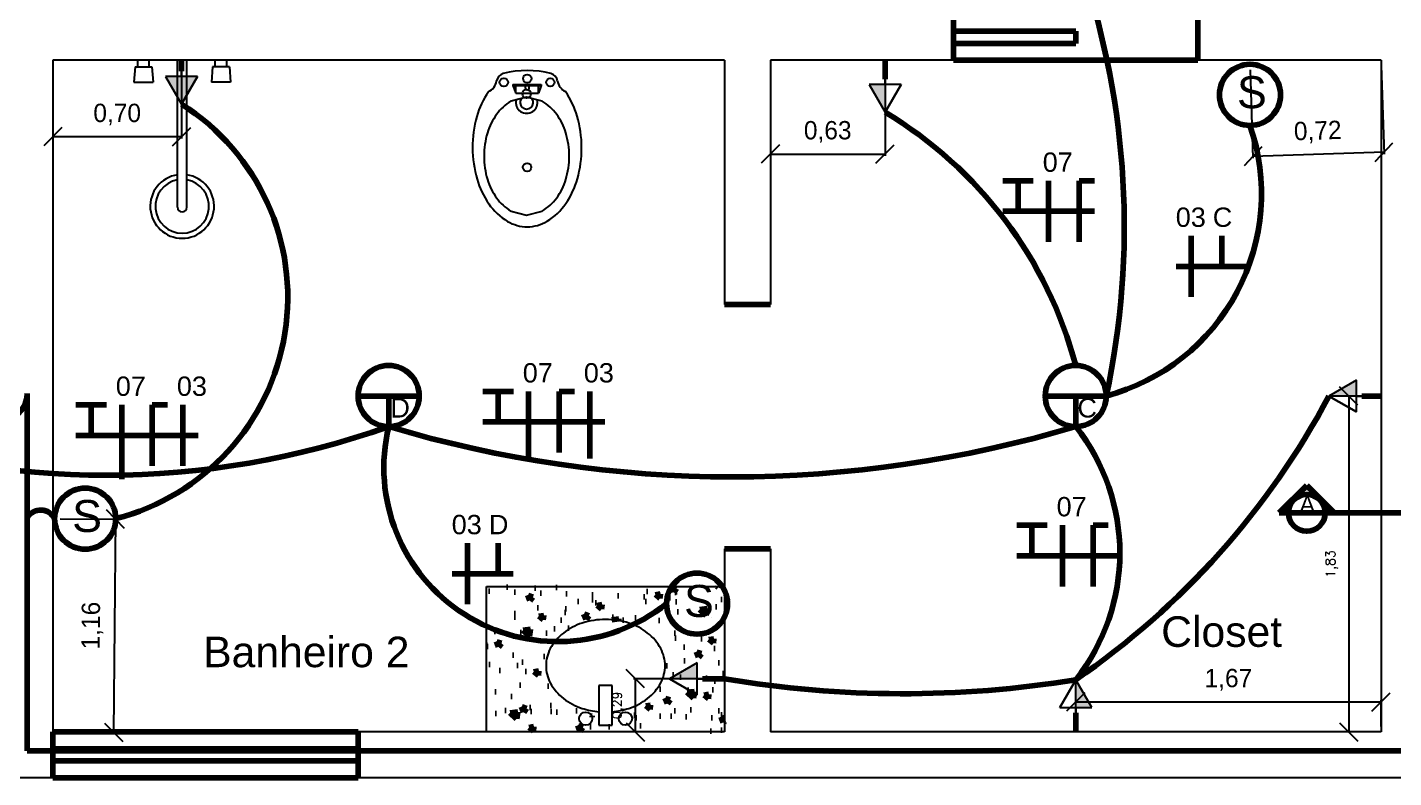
# Model space of a CAD drawing. Header units: millimetres. Extents: x 396 to 499, y 2220 to 2260.
# Drawn here: x 468.06 to 475.52, y 2243.28 to 2247.38 of the extents above; entities that cross this region are included whole.
import ezdxf

# ---------------------------------------------------------------- set-up
doc = ezdxf.new("R2010")
doc.units = ezdxf.units.MM
doc.linetypes.add('TRAÇOPONTOX2', pattern=[50.8, 25.4, -12.7, 0, -12.7])
for name, color, linetype in [('Cortes', 3, 'TRAÇOPONTOX2'), ('Cotas_', 3, 'Continuous'), ('Elétrica', 1, 'Continuous'), ('Fiação', 6, 'Continuous'), ('Janelas', 5, 'Continuous'), ('LEGENDAS', 7, 'Continuous'), ('MOBILIA', 254, 'Continuous'), ('Paredes', 2, 'Continuous'), ('Portas', 4, 'Continuous'), ('Texto', 3, 'Continuous')]:
    doc.layers.add(name, color=color, linetype=linetype)
doc.styles.add('Annotative', font='txt')
doc.styles.add('ROMANS', font='ROMANS.SHX', dxfattribs={"height": 0.05})
doc.styles.get("Standard").update_dxf_attribs({"font": 'arial.ttf'})
doc.dimstyles.new('Cotas internas', dxfattribs={"dimtxt": 0.05, "dimasz": 0.1, "dimexe": 0.01, "dimexo": 0.03, "dimgap": 0.0625, "dimtad": 1, "dimzin": 1, "dimtxsty": 'ROMANS', "dimblk": 'OBLIQUE', "dimcen": 2.5, "dimadec": 0, "dimazin": 0, "dimtfac": 1, "dimtmove": 0, "dimatfit": 3, "dimfxl": 1, "dimarcsym": 0})
doc.dimstyles.new('Cópia de Cotas internas', dxfattribs={"dimtxt": 0.1, "dimasz": 0.1, "dimexe": 0.01, "dimexo": 0.03, "dimgap": 0.0625, "dimtad": 1, "dimzin": 1, "dimtxsty": 'Annotative', "dimblk": 'OBLIQUE', "dimcen": 2.5, "dimadec": 0, "dimazin": 0, "dimtfac": 1, "dimtmove": 0, "dimatfit": 3, "dimfxl": 1, "dimarcsym": 0})

# ---------------------------------------------------------------- blocks, each defined once
blk = doc.blocks.new('A$C277a2ba8')
for points in [[(0.4856, 0.148, 0.136045), (0.4674, 0.2125, 0.10695), (0.4093, 0.274, 0.081555), (0.3288, 0.3117, 0.069677), (0.2259, 0.3257, 0.069677), (0.1231, 0.311, 0.081555), (0.0429, 0.2727, 0.002184), (0.0415, 0.2717, 0.136045)], [(0.0434, 0.0204, 0.000599), (0.0438, 0.0201, 0.081555), (0.1243, -0.0176, 0.069677), (0.2272, -0.0316, 0.069677), (0.3299, -0.0168, 0.081555), (0.4101, 0.0214, 0.10695), (0.4679, 0.0833, 0.136045), (0.4856, 0.148, 0.136045)]]:
    blk.add_lwpolyline(points, format="xyb")
blk.add_lwpolyline([(0.0611, 0.1456), (0.0746, 0.0947, 0.10655), (0.1177, 0.0469, 0.083882), (0.1779, 0.0172, 0.072777), (0.2543, 0.0061, 0.072777), (0.3307, 0.0172, 0.083882), (0.3909, 0.0469, 0.10655), (0.434, 0.0947), (0.4475, 0.1456), (0.434, 0.1964, 0.10655), (0.3909, 0.2442, 0.083882), (0.3307, 0.2739, 0.072777), (0.2543, 0.2851, 0.072777), (0.1779, 0.2739, 0.083882), (0.1177, 0.2442, 0.10655), (0.0746, 0.1964)], format="xyb", close=True)
for points in [[(0.0194, 0.1007), (0.0194, 0.1934)], [(0.0194, 0.1934), (0.0231, 0.1934)], [(0.0231, 0.1007), (0.0231, 0.1934)], [(0.0231, 0.1934), (0.0475, 0.1841)], [(0.0475, 0.1841), (0.0231, 0.1841)], [(0.0475, 0.11), (0.0475, 0.1841)], [(0.0194, 0.1007), (0.0231, 0.1007)], [(0.0231, 0.1007), (0.0475, 0.11)], [(0.0475, 0.11), (0.0231, 0.11)]]:
    blk.add_lwpolyline(points)
for centre, radius in [((0.0125, 0.2231), 0.0138), ((0.0003, 0.1475), 0.0138), ((0.0499, 0.1456), 0.0141), ((0.2908, 0.1471), 0.0138), ((0.0125, 0.071), 0.0138)]:
    blk.add_circle(centre, radius)
for centre, radius, start, end in [((0, 0.2941), 0.0479, 279.6043, 333.5295), ((0.2747, 0.1471), 0.3009, 164.9815, 195.0185), ((0.013, 0.2173), 0.03, 99.6043, 164.9815), ((0.0784, 0.1456), 0.0355, 256.8548, 103.1452), ((0.0299, 0.1475), 0.00685, 185.49, 174.51), ((0.0784, 0.1456), 0.0215, 233.7629, 126.2371), ((0.013, 0.0768), 0.03, 195.0185, 260.3957), ((0, 0), 0.0479, 25.1297, 80.3957)]:
    blk.add_arc(centre, radius, start, end)
blk = doc.blocks.new('A$C1e0ef638')
for p, q in [((10.28, 37.97), (10.28, -0.04)), ((12.71, 37.97), (12.71, -0.04)), ((-0.68, 1.71), (-1.02, 5.71)), ((-1.02, 5.71), (3.96, 5.71)), ((3.68, 1.71), (3.96, 5.71)), ((24.02, 5.71), (19.03, 5.71)), ((19.31, 1.71), (19.03, 5.71)), ((23.68, 1.71), (24.02, 5.71)), ((-0.68, 1.71), (3.68, 1.71)), ((0, 1.71), (0, 0)), ((3, 1.71), (3, 0)), ((23.68, 1.71), (19.31, 1.71)), ((19.99, 1.71), (19.99, 0)), ((22.99, 1.71), (22.99, 0))]:
    blk.add_line(p, q)
for centre, radius, start, end in [((11.5, 37.75), 8.25, 278.4801, 261.5199), ((11.5, 37.75), 6.93, 280.118, 259.882), ((11.5, 37.97), 1.22, 0, 180)]:
    blk.add_arc(centre, radius, start, end)
blk = doc.blocks.new('A$C76528125')
at = {"lineweight": 100, "ltscale": 0.1, "xscale": 0.01268213826032597, "yscale": 0.01268213826032597, "zscale": 0.01268213826032597}
blk.add_blockref('A$C1e0ef638', (0, 0), dxfattribs=at)
blk = doc.blocks.new('A$Cd08518a5')
at = {"layer": 'MOBILIA'}
for p, q in [((0, 0), (0, 55)), ((0, 55), (90, 55)), ((47.5, 52.5), (42.5, 52.5)), ((42.5, 52.5), (42.5, 37.5)), ((47.5, 37.5), (47.5, 52.5)), ((90, 55), (90, 0)), ((42.5, 37.5), (47.5, 37.5)), ((90, 0), (0, 0))]:
    blk.add_line(p, q, dxfattribs=at)
for points in [[(42.5, 47.39, 0.056276), (36.16, 46.11, 0.087567), (29.09, 42.37, 0.105488), (24.11, 36.46, 0.122953), (22.5, 30, 0.122953), (24.11, 23.54, 0.105488), (29.09, 17.63, 0.087567), (36.16, 13.89, 0.078075), (45, 12.5, 0.078075)], [(45, 12.5, 0.078075), (53.84, 13.89, 0.087567), (60.91, 17.63, 0.105488), (65.89, 23.54, 0.122953), (67.5, 30, 0.122953), (65.89, 36.46, 0.105488), (60.91, 42.37, 0.087567), (53.84, 46.11, 0.056276), (47.5, 47.39, 0.078075)]]:
    blk.add_lwpolyline(points, format="xyb", dxfattribs=at)
for centre in [(37.5, 50), (52.5, 50)]:
    blk.add_circle(centre, 2.5, dxfattribs=at)
blk = doc.blocks.new('A$C0a603afa')
at = {"lineweight": 100, "ltscale": 0.1, "xscale": 0.008664371347532897, "yscale": 0.008664371347532897, "zscale": 0.008664371347532897}
blk.add_blockref('A$Cd08518a5', (0, 0), dxfattribs=at)
blk = doc.blocks.new('A$Cf9325c18')
at = {"lineweight": 100, "ltscale": 0.1, "rotation": 180}
blk.add_blockref('A$C0a603afa', (0, 0), dxfattribs=at)
blk = doc.blocks.new('A$C52818275')
at = {"layer": 'MOBILIA', "lineweight": 100, "ltscale": 0.1}
h = blk.add_hatch(dxfattribs=at)
h.set_pattern_fill('AR-CONC', color=256, scale=0.001)
h.set_pattern_definition([(50, (-398.6889, -2234.39569), (0.182184669, -0.015939086), [0.01905, -0.20955]), (355, (-398.6889, -2234.39569), (-0.035243421, 0.191056845), [0.01524, -0.167640584]), (100.451445, (-398.67372, -2234.39702), (0.146941247, 0.175117752), [0.016190009, -0.178090245]), (46.1842, (-398.6889, -2234.34489), (0.27107904, -0.042042328), [0.028575, -0.314325]), (96.635558, (-398.66631, -2234.3484), (0.237404134, 0.247426125), [0.024285023, -0.267135608]), (351.184151, (-398.6889, -2234.3449), (0.237404134, 0.247426125), [0.022859967, -0.251459732]), (21, (-398.6635, -2234.35759), (0.151614391, -0.102265198), [0.01905, -0.20955]), (326, (-398.6635, -2234.35759), (0.061802028, 0.184187966), [0.01524, -0.16764]), (71.451445, (-398.65087, -2234.36611), (0.213416419, 0.081922769), [0.016190009, -0.178089938]), (37.5, (-398.688904, -2234.39569), (0.0030886033, 0.0845550389), [0, -0.165608, 0, -0.17018, 0, -0.168275]), (7.5, (-398.6889, -2234.39569), (0.0668196625, 0.1001805748), [0, -0.097028, 0, -0.161798, 0, -0.064135]), (327.5, (-398.745546, -2234.39569), (0.1355905952, -0.005728744), [0, -0.0635, 0, -0.19812, 0, -0.26289]), (317.5, (-398.77095, -2234.39569), (0.1481291814, 0.025426491), [0, -0.08255, 0, -0.131572, 0, -0.18669])])
h.paths.add_polyline_path([(-0.4765, 0.7798), (-0.4765, 0), (0, 0), (0, 0.7798)])
h.paths.add_polyline_path([(-0.204, 0.5709, -0.105488), (-0.1527, 0.5277, -0.087567), (-0.1203, 0.4665, -0.078075), (-0.1083, 0.3899, -0.078075), (-0.1203, 0.3133, -0.087567), (-0.1527, 0.252, -0.105488), (-0.204, 0.2089, -0.122953), (-0.2599, 0.1949, -0.122953), (-0.3159, 0.2089, -0.105488), (-0.3671, 0.252, -0.087567), (-0.3995, 0.3133, -0.056276), (-0.4106, 0.3682), (-0.4549, 0.3682), (-0.4549, 0.4116), (-0.4106, 0.4116, -0.056276), (-0.3995, 0.4665, -0.087567), (-0.3671, 0.5277, -0.105488), (-0.3159, 0.5709, -0.122953), (-0.2599, 0.5848, -0.122953)], flags=16)
h.paths.add_polyline_path([(-0.4116, 0.4549, -1), (-0.4549, 0.4549, -1)], flags=16)
h.paths.add_polyline_path([(-0.4116, 0.3249, -1), (-0.4549, 0.3249, -1)], flags=16)
at = {"lineweight": 100, "ltscale": 0.1, "rotation": 270}
blk.add_blockref('A$Cf9325c18', (0, 0), dxfattribs=at)
blk = doc.blocks.new('A$Cccb36292')
at = {"layer": 'LEGENDAS', "color": 1}
for p, q in [((0, 0.108), (-0.0523, 0.0174)), ((0, 0.108), (-0.0523, 0.0174)), ((-0.0523, 0.0174), (0, 0.108)), ((0.0523, 0.0174), (0, 0.108)), ((0, 0.0174), (0, 0.108)), ((-0.0523, 0.0174), (0.0523, 0.0174)), ((0, 0.0174), (0, 0))]:
    blk.add_line(p, q, dxfattribs=at)
blk.add_solid([(0, 0.0174), (0.0523, 0.0174), (0, 0.108)], dxfattribs=at)
blk = doc.blocks.new('A$Cbc1081f4')
at = {"layer": 'LEGENDAS', "color": 1}
for p, q in [((0, 0.108), (-0.0523, 0.0174)), ((0, 0.108), (-0.0523, 0.0174)), ((-0.0523, 0.0174), (0, 0.108)), ((0.0523, 0.0174), (0, 0.108)), ((0, 0.0174), (0, 0.108)), ((-0.0523, 0.0174), (0.0523, 0.0174)), ((0, 0.0174), (0, 0))]:
    blk.add_line(p, q, dxfattribs=at)
for points in [[(-0.0523, 0.0174), (0, 0.0174), (0, 0.108)], [(0, 0.0174), (0.0523, 0.0174), (0, 0.108)]]:
    blk.add_solid(points, dxfattribs=at)
blk = doc.blocks.new('_Oblique')
at = {"color": 0, "linetype": 'ByBlock', "lineweight": -2}
blk.add_line((-0.5, -0.5), (0.5, 0.5), dxfattribs=at)
blk = doc.blocks.new('*D52')
at = {"layer": 'Cotas_', "color": 0, "lineweight": -2, "ltscale": 0.1, "transparency": 16777216}
for p, q in [((472.1198, 2247.1667), (472.1198, 2246.6741)), ((472.7456, 2247.1667), (472.7456, 2246.6741)), ((472.1198, 2246.6841), (472.7456, 2246.6841))]:
    blk.add_line(p, q, dxfattribs=at)
at = {"layer": 'Defpoints', "color": 0, "lineweight": 100, "ltscale": 0.1, "transparency": 16777216}
for p in [(472.1198, 2247.1967), (472.7456, 2247.1967), (472.7456, 2246.6841)]:
    blk.add_point(p, dxfattribs=at)
at = {"layer": 'Cotas_', "color": 0, "lineweight": -2, "ltscale": 0.1, "transparency": 16777216, "xscale": 0.1, "yscale": 0.1, "zscale": 0.1, "rotation": 180}
blk.add_blockref('_Oblique', (472.1198, 2246.6841), dxfattribs=at)
at = {"layer": 'Cotas_', "color": 0, "lineweight": -2, "ltscale": 0.1, "transparency": 16777216, "xscale": 0.1, "yscale": 0.1, "zscale": 0.1}
blk.add_blockref('_Oblique', (472.7456, 2246.6841), dxfattribs=at)
at = {"layer": 'Cotas_', "color": 0, "lineweight": 100, "ltscale": 0.1, "transparency": 16777216, "insert": (472.4327, 2246.805), "char_height": 0.1, "attachment_point": 5, "style": 'Annotative'}
blk.add_mtext('0,63', dxfattribs=at)
blk = doc.blocks.new('*D53')
at = {"layer": 'Cotas_', "color": 0, "lineweight": -2, "ltscale": 0.1, "transparency": 16777216}
for p, q in [((474.7385, 2247.1439), (474.754, 2246.6615)), ((475.4541, 2247.1667), (475.4695, 2246.6844)), ((475.4692, 2246.6944), (474.7536, 2246.6715))]:
    blk.add_line(p, q, dxfattribs=at)
at = {"layer": 'Defpoints', "color": 0, "lineweight": 100, "ltscale": 0.1, "transparency": 16777216}
for p in [(475.4531, 2247.1967), (474.7376, 2247.1738), (474.7536, 2246.6715)]:
    blk.add_point(p, dxfattribs=at)
at = {"layer": 'Cotas_', "color": 0, "lineweight": -2, "ltscale": 0.1, "transparency": 16777216, "xscale": 0.1, "yscale": 0.1, "zscale": 0.1}
for p, rotation in [((475.4692, 2246.6944), 1.832300818643606), ((474.7536, 2246.6715), 181.8323008186436)]:
    blk.add_blockref('_Oblique', p, dxfattribs=dict(at, rotation=rotation))
at = {"layer": 'Cotas_', "color": 0, "lineweight": 100, "ltscale": 0.1, "transparency": 16777216, "insert": (475.1075, 2246.8037), "char_height": 0.1, "attachment_point": 5, "rotation": 1.8323, "style": 'Annotative'}
blk.add_mtext('0,72', dxfattribs=at)
blk = doc.blocks.new('*D87')
at = {"layer": 'Cotas_', "color": 0, "lineweight": -2, "ltscale": 0.1, "transparency": 16777216}
for p, q in [((473.7864, 2243.5601), (473.7864, 2243.7036)), ((473.7864, 2243.6936), (475.4531, 2243.6936)), ((475.4531, 2243.5601), (475.4531, 2243.7036))]:
    blk.add_line(p, q, dxfattribs=at)
at = {"layer": 'Defpoints', "color": 0, "lineweight": 100, "ltscale": 0.1, "transparency": 16777216}
for p in [(475.4531, 2243.6936), (473.7864, 2243.5301), (475.4531, 2243.5301)]:
    blk.add_point(p, dxfattribs=at)
at = {"layer": 'Cotas_', "color": 0, "lineweight": -2, "ltscale": 0.1, "transparency": 16777216, "xscale": 0.1, "yscale": 0.1, "zscale": 0.1, "rotation": 180}
blk.add_blockref('_Oblique', (473.7864, 2243.6936), dxfattribs=at)
at = {"layer": 'Cotas_', "color": 0, "lineweight": -2, "ltscale": 0.1, "transparency": 16777216, "xscale": 0.1, "yscale": 0.1, "zscale": 0.1}
blk.add_blockref('_Oblique', (475.4531, 2243.6936), dxfattribs=at)
at = {"layer": 'Cotas_', "color": 0, "lineweight": 100, "ltscale": 0.1, "transparency": 16777216, "insert": (474.6198, 2243.8145), "char_height": 0.1, "attachment_point": 5, "style": 'Annotative'}
blk.add_mtext('1,67', dxfattribs=at)
blk = doc.blocks.new('*D88')
at = {"layer": 'Cotas_', "color": 0, "lineweight": -2, "ltscale": 0.1, "transparency": 16777216}
for p, q in [((475.4231, 2245.3634), (475.2667, 2245.3634)), ((475.2767, 2245.3634), (475.2767, 2243.5301)), ((475.4231, 2243.5301), (475.2667, 2243.5301))]:
    blk.add_line(p, q, dxfattribs=at)
at = {"layer": 'Defpoints', "color": 0, "lineweight": 100, "ltscale": 0.1, "transparency": 16777216}
for p in [(475.4531, 2245.3634), (475.2767, 2243.5301), (475.4531, 2243.5301)]:
    blk.add_point(p, dxfattribs=at)
at = {"layer": 'Cotas_', "color": 0, "lineweight": -2, "ltscale": 0.1, "transparency": 16777216, "xscale": 0.1, "yscale": 0.1, "zscale": 0.1}
for p, rotation in [((475.2767, 2245.3634), 90), ((475.2767, 2243.5301), 270)]:
    blk.add_blockref('_Oblique', p, dxfattribs=dict(at, rotation=rotation))
at = {"layer": 'Cotas_', "color": 0, "lineweight": 100, "ltscale": 0.1, "transparency": 16777216, "insert": (475.1844, 2244.4467), "char_height": 0.05, "attachment_point": 5, "rotation": 90, "style": 'ROMANS'}
blk.add_mtext('1,83', dxfattribs=at)
blk = doc.blocks.new('*D89')
at = {"layer": 'Cotas_', "color": 0, "lineweight": -2, "ltscale": 0.1, "transparency": 16777216}
for p, q in [((471.8398, 2243.8201), (471.3726, 2243.8201)), ((471.3826, 2243.5301), (471.3826, 2243.8201)), ((471.8398, 2243.5301), (471.3726, 2243.5301))]:
    blk.add_line(p, q, dxfattribs=at)
at = {"layer": 'Defpoints', "color": 0, "lineweight": 100, "ltscale": 0.1, "transparency": 16777216}
for p in [(471.3826, 2243.8201), (471.8698, 2243.8201), (471.8698, 2243.5301)]:
    blk.add_point(p, dxfattribs=at)
at = {"layer": 'Cotas_', "color": 0, "lineweight": -2, "ltscale": 0.1, "transparency": 16777216, "xscale": 0.1, "yscale": 0.1, "zscale": 0.1}
for p, rotation in [((471.3826, 2243.8201), 90), ((471.3826, 2243.5301), 270)]:
    blk.add_blockref('_Oblique', p, dxfattribs=dict(at, rotation=rotation))
at = {"layer": 'Cotas_', "color": 0, "lineweight": 100, "ltscale": 0.1, "transparency": 16777216, "insert": (471.2903, 2243.6751), "char_height": 0.05, "attachment_point": 5, "rotation": 90, "style": 'ROMANS'}
blk.add_mtext('0,29', dxfattribs=at)
blk = doc.blocks.new('*D90')
at = {"layer": 'Cotas_', "color": 0, "lineweight": -2, "ltscale": 0.1, "transparency": 16777216}
for p, q in [((468.243, 2244.6937), (468.5549, 2244.6911)), ((468.5449, 2244.6911), (468.535, 2243.5273)), ((468.2331, 2243.5298), (468.545, 2243.5272))]:
    blk.add_line(p, q, dxfattribs=at)
at = {"layer": 'Defpoints', "color": 0, "lineweight": 100, "ltscale": 0.1, "transparency": 16777216}
for p in [(468.213, 2244.6939), (468.2031, 2243.5301), (468.535, 2243.5273)]:
    blk.add_point(p, dxfattribs=at)
at = {"layer": 'Cotas_', "color": 0, "lineweight": -2, "ltscale": 0.1, "transparency": 16777216, "xscale": 0.1, "yscale": 0.1, "zscale": 0.1}
for p, rotation in [((468.5449, 2244.6911), 89.5142724309595), ((468.535, 2243.5273), 269.5142724309595)]:
    blk.add_blockref('_Oblique', p, dxfattribs=dict(at, rotation=rotation))
at = {"layer": 'Cotas_', "color": 0, "lineweight": 100, "ltscale": 0.1, "transparency": 16777216, "insert": (468.4191, 2244.1102), "char_height": 0.1, "attachment_point": 5, "rotation": 89.51427, "style": 'Annotative'}
blk.add_mtext('1,16', dxfattribs=at)
blk = doc.blocks.new('*D91')
at = {"layer": 'Cotas_', "color": 0, "lineweight": -2, "ltscale": 0.1, "transparency": 16777216}
for p, q in [((468.2031, 2247.1667), (468.2031, 2246.7687)), ((468.9055, 2247.1667), (468.9055, 2246.7687)), ((468.9055, 2246.7787), (468.2031, 2246.7787))]:
    blk.add_line(p, q, dxfattribs=at)
at = {"layer": 'Defpoints', "color": 0, "lineweight": 100, "ltscale": 0.1, "transparency": 16777216}
for p in [(468.2031, 2247.1967), (468.9055, 2247.1967), (468.2031, 2246.7787)]:
    blk.add_point(p, dxfattribs=at)
at = {"layer": 'Cotas_', "color": 0, "lineweight": -2, "ltscale": 0.1, "transparency": 16777216, "xscale": 0.1, "yscale": 0.1, "zscale": 0.1, "rotation": 180}
blk.add_blockref('_Oblique', (468.2031, 2246.7787), dxfattribs=at)
at = {"layer": 'Cotas_', "color": 0, "lineweight": -2, "ltscale": 0.1, "transparency": 16777216, "xscale": 0.1, "yscale": 0.1, "zscale": 0.1}
blk.add_blockref('_Oblique', (468.9055, 2246.7787), dxfattribs=at)
at = {"layer": 'Cotas_', "color": 0, "lineweight": 100, "ltscale": 0.1, "transparency": 16777216, "insert": (468.5543, 2246.8995), "char_height": 0.1, "attachment_point": 5, "style": 'Annotative'}
blk.add_mtext('0,70', dxfattribs=at)

msp = doc.modelspace()

# ---------------------------------------------------------------- hatches: boundary and pattern name
at = {"layer": 'Cotas_', "lineweight": 100, "ltscale": 0.05}
h = msp.add_hatch(color=256, dxfattribs=at)
h.dxf.hatch_style = 1
h.paths.add_polyline_path([(475.0477, 2244.8754), (474.8977, 2244.7254), (474.9477, 2244.7254, -1), (475.1477, 2244.7254), (475.1977, 2244.7254)])

# ---------------------------------------------------------------- linework, layer by layer
at = {"layer": 'Cortes', "lineweight": 100, "ltscale": 0.1}
msp.add_line((475.1954, 2244.7264), (481.0631, 2244.7264), dxfattribs=at)
at = {"layer": 'Cotas_', "lineweight": 100, "ltscale": 0.05}
for p, q in [((475.0477, 2244.8754), (474.8977, 2244.7254)), ((475.0477, 2244.8754), (475.1977, 2244.7254)), ((475.0477, 2244.7254), (474.8977, 2244.7254)), ((475.0477, 2244.7254), (475.1977, 2244.7254))]:
    msp.add_line(p, q, dxfattribs=at)
msp.add_circle((475.0477, 2244.7254), 0.1, dxfattribs=at)
at = {"layer": 'Elétrica', "lineweight": 100, "ltscale": 0.1}
for p, q in [((468.9055, 2247.1364), (468.9055, 2247.1967)), ((472.7456, 2247.0922), (472.7456, 2247.1967)), ((470.2031, 2245.3634), (469.8698, 2245.3634)), ((469.8698, 2245.3634), (470.0364, 2245.3634)), ((470.0364, 2245.3634), (470.0364, 2245.1967)), ((473.9531, 2245.3634), (473.6198, 2245.3634)), ((473.6198, 2245.3634), (473.7864, 2245.3634)), ((473.7864, 2245.3634), (473.7864, 2245.1967)), ((475.3486, 2245.3634), (475.4531, 2245.3634)), ((471.7485, 2243.8201), (471.8698, 2243.8201)), ((473.7864, 2243.6346), (473.7864, 2243.5301)), ((480.5855, 2243.4257), (468.0638, 2243.4257))]:
    msp.add_line(p, q, dxfattribs=at)
at = {"layer": 'Elétrica', "lineweight": 100, "ltscale": 0.05}
msp.add_line((468.0638, 2245.3777), (468.0638, 2243.4257), dxfattribs=at)
at = {"layer": 'Elétrica', "lineweight": 100, "ltscale": 0.1}
for centre in [(474.7376, 2247.0072), (470.0364, 2245.3634), (473.7864, 2245.3634), (468.3796, 2244.6939), (471.7195, 2244.2302)]:
    msp.add_circle(centre, 0.1667, dxfattribs=at)
for centre, radius, start, end in [((469.6454, 2246.2886), 4.406, 347.87838, 48.99151), ((471.5649, 2244.9402), 2.2985, 14.87122, 59.09085), ((473.6579, 2246.4671), 1.1425, 284.97725, 19.0793), ((468.4948, 2249.5386), 4.6075, 250.45165, 289.54835), ((470.9603, 2244.9733), 0.9504, 166.40523, 308.56783), ((471.9114, 2251.4552), 6.5333, 253.32216, 286.67784), ((472.9149, 2244.5056), 1.1123, 321.58819, 38.41181), ((472.8448, 2249.5968), 5.8584, 260.41933, 279.24925)]:
    msp.add_arc(centre, radius, start, end, dxfattribs=at)
at = {"layer": 'Elétrica', "lineweight": 100, "ltscale": 0.05}
for centre, radius, start, end in [((468.2378, 2245.9027), 1.2475, 284.31933, 57.63779), ((467.9064, 2245.3818), 0.1575, 285.78695, 358.50297), ((471.3242, 2247.403), 4.3519, 304.4563, 332.05275), ((468.1363, 2244.6552), 0.0859, 26.80525, 146.74285)]:
    msp.add_arc(centre, radius, start, end, dxfattribs=at)
at = {"layer": 'Fiação', "lineweight": 100, "ltscale": 0.1}
for p, q in [((473.4716, 2246.5383), (473.3883, 2246.5383)), ((473.4716, 2246.3716), (473.4716, 2246.5383)), ((473.4716, 2246.5383), (473.555, 2246.5383)), ((473.6383, 2246.3716), (473.6383, 2246.5383)), ((473.805, 2246.3716), (473.805, 2246.5383)), ((473.805, 2246.5383), (473.8883, 2246.5383)), ((473.3883, 2246.3716), (473.555, 2246.3716)), ((473.555, 2246.3716), (473.7216, 2246.3716)), ((473.6383, 2246.205), (473.6383, 2246.3716)), ((473.7216, 2246.3716), (473.8883, 2246.3716)), ((473.805, 2246.205), (473.805, 2246.3716)), ((474.4174, 2246.071), (474.4174, 2246.2377)), ((474.5841, 2246.071), (474.5841, 2246.2377)), ((474.3341, 2246.071), (474.5007, 2246.071)), ((474.4174, 2245.9044), (474.4174, 2246.071)), ((474.5007, 2246.071), (474.6674, 2246.071)), ((474.6674, 2246.071), (474.7295, 2246.071)), ((468.4123, 2245.3154), (468.329, 2245.3154)), ((468.4123, 2245.1487), (468.4123, 2245.3154)), ((468.4123, 2245.3154), (468.4956, 2245.3154)), ((468.579, 2245.1487), (468.579, 2245.3154)), ((468.7456, 2245.1487), (468.7456, 2245.3154)), ((468.7456, 2245.3154), (468.829, 2245.3154)), ((468.9123, 2245.1487), (468.9123, 2245.3154)), ((470.6336, 2245.3884), (470.5502, 2245.3884)), ((470.6336, 2245.2218), (470.6336, 2245.3884)), ((470.6336, 2245.3884), (470.7169, 2245.3884)), ((470.8002, 2245.2218), (470.8002, 2245.3884)), ((470.9669, 2245.2218), (470.9669, 2245.3884)), ((470.9669, 2245.3884), (471.0502, 2245.3884)), ((471.1336, 2245.2218), (471.1336, 2245.3884)), ((470.5502, 2245.2218), (470.7169, 2245.2218)), ((470.7169, 2245.2218), (470.8836, 2245.2218)), ((470.8002, 2245.0551), (470.8002, 2245.2218)), ((470.8836, 2245.2218), (471.0502, 2245.2218)), ((470.9669, 2245.0551), (470.9669, 2245.2218)), ((471.0502, 2245.2218), (471.2169, 2245.2218)), ((471.1336, 2245.0551), (471.1336, 2245.2218)), ((468.329, 2245.1487), (468.4956, 2245.1487)), ((468.4956, 2245.1487), (468.6623, 2245.1487)), ((468.579, 2244.982), (468.579, 2245.1487)), ((468.6623, 2245.1487), (468.829, 2245.1487)), ((468.7456, 2244.982), (468.7456, 2245.1487)), ((468.829, 2245.1487), (468.9956, 2245.1487)), ((468.9123, 2244.982), (468.9123, 2245.1487)), ((470.8002, 2245.0551), (470.8002, 2245.0231)), ((471.1336, 2245.0551), (471.1336, 2245.0231)), ((468.579, 2244.982), (468.579, 2244.9089)), ((473.5476, 2244.6578), (473.4642, 2244.6578)), ((473.5476, 2244.4911), (473.5476, 2244.6578)), ((473.5476, 2244.6578), (473.6309, 2244.6578)), ((473.7142, 2244.4911), (473.7142, 2244.6578)), ((473.8809, 2244.4911), (473.8809, 2244.6578)), ((473.8809, 2244.6578), (473.9642, 2244.6578)), ((470.4664, 2244.3934), (470.4664, 2244.56)), ((470.633, 2244.3934), (470.633, 2244.56)), ((473.4642, 2244.4911), (473.6309, 2244.4911)), ((473.6309, 2244.4911), (473.7976, 2244.4911)), ((473.7142, 2244.3245), (473.7142, 2244.4911)), ((473.7976, 2244.4911), (473.9642, 2244.4911)), ((473.8809, 2244.3245), (473.8809, 2244.4911)), ((473.9642, 2244.4911), (474.0271, 2244.4911)), ((470.383, 2244.3934), (470.5497, 2244.3934)), ((470.4664, 2244.2267), (470.4664, 2244.3934)), ((470.5497, 2244.3934), (470.7164, 2244.3934))]:
    msp.add_line(p, q, dxfattribs=at)
at = {"layer": 'Janelas', "lineweight": 100, "ltscale": 0.1}
for p, q in [((469.8698, 2243.5301), (468.2031, 2243.5301)), ((468.2031, 2243.5301), (468.2031, 2243.2801)), ((469.8698, 2243.2801), (469.8698, 2243.5301)), ((469.8698, 2243.4384), (468.2031, 2243.4384)), ((469.8698, 2243.3717), (468.2031, 2243.3717)), ((468.2031, 2243.2801), (469.8698, 2243.2801))]:
    msp.add_line(p, q, dxfattribs=at)
at = {"layer": 'Paredes'}
for p, q in [((471.8698, 2247.1967), (468.2031, 2247.1967)), ((471.8698, 2247.1967), (471.8698, 2245.8634)), ((472.1198, 2247.1967), (472.1198, 2245.8634)), ((473.1198, 2247.1967), (472.1198, 2247.1967)), ((475.4531, 2247.1967), (474.4531, 2247.1967)), ((475.4531, 2247.1967), (475.4531, 2243.5301)), ((471.8698, 2244.5301), (471.8698, 2243.5301)), ((472.1198, 2244.5301), (472.1198, 2243.5301)), ((471.8698, 2243.5301), (469.8698, 2243.5301)), ((475.4531, 2243.5301), (472.1198, 2243.5301)), ((468.2031, 2243.2801), (467.6198, 2243.2801)), ((482.7031, 2243.2801), (469.8698, 2243.2801))]:
    msp.add_line(p, q, dxfattribs=at)
at = {"layer": 'Paredes', "lineweight": 100, "ltscale": 0.1}
for points in [[(473.1198, 2247.4467), (473.1198, 2247.1967)], [(472.1198, 2245.8634), (471.8698, 2245.8634)], [(472.1198, 2244.5301), (471.8698, 2244.5301)], [(469.8698, 2243.5301), (469.8698, 2243.2801)]]:
    msp.add_lwpolyline(points, dxfattribs=at)
at = {"layer": 'Paredes'}
msp.add_lwpolyline([(468.2031, 2247.1967), (468.2031, 2243.2801)], dxfattribs=at)
at = {"layer": 'Portas', "lineweight": 100, "ltscale": 0.1}
for p, q in [((473.1198, 2247.4467), (473.1198, 2247.1967)), ((473.7864, 2247.3551), (473.1198, 2247.3551)), ((473.7864, 2247.2884), (473.7864, 2247.3551)), ((473.7864, 2247.2884), (473.1198, 2247.2884)), ((474.4531, 2247.1967), (474.4531, 2247.3217)), ((473.1198, 2247.1967), (474.4531, 2247.1967))]:
    msp.add_line(p, q, dxfattribs=at)
msp.add_lwpolyline([(474.4531, 2247.4467), (474.4531, 2247.1967)], dxfattribs=at)

# ---------------------------------------------------------------- block references
at = {"layer": 'Fiação', "lineweight": 100, "ltscale": 0.1, "xscale": 1.666666666666667, "yscale": 1.666666666666667, "zscale": 1.666666666666667}
for name, p, rotation in [('A$Cbc1081f4', (468.9055, 2247.1364), 180.0000000001469), ('A$Cccb36292', (472.7456, 2247.0922), 180), ('A$Cccb36292', (475.3486, 2245.3634), 89.99999999999999), ('A$Cccb36292', (471.7485, 2243.8201), 90)]:
    msp.add_blockref(name, p, dxfattribs=dict(at, rotation=rotation))
msp.add_blockref('A$Cccb36292', (473.7864, 2243.6346), dxfattribs=at)
at = {"layer": 'MOBILIA', "lineweight": 100, "ltscale": 0.1, "xscale": 1.666666666666667, "yscale": 1.666666666666667, "zscale": 1.666666666666667}
for name, p, rotation in [('A$C76528125', (469.1521, 2247.1967), 180), ('A$C277a2ba8', (470.5467, 2247.0965), 269.9999999999404), ('A$C52818275', (471.8698, 2244.3243), 90)]:
    msp.add_blockref(name, p, dxfattribs=dict(at, rotation=rotation))

# ---------------------------------------------------------------- texts
at = {"layer": 'Cotas_', "lineweight": 100, "ltscale": 0.05, "insert": (475.0087, 2244.8174), "char_height": 0.0891, "attachment_point": 1}
msp.add_mtext_dynamic_manual_height_columns('A', width=0.001696, gutter_width=0.4457, heights=[0], dxfattribs=at)
at = {"layer": 'Elétrica', "lineweight": 100, "ltscale": 0.1, "char_height": 0.1745, "attachment_point": 1}
for insert in [(474.6667, 2247.109), (468.3087, 2244.7957), (471.6486, 2244.332)]:
    msp.add_mtext_dynamic_manual_height_columns('S', width=0.239678, gutter_width=0.8725, heights=[0], dxfattribs=dict(at, insert=insert))
at = {"layer": 'Fiação', "lineweight": 100, "ltscale": 0.1, "attachment_point": 1}
for s, insert, char_height in [('07', (473.6062, 2246.6928), 0.10563), ('03 ', (474.3324, 2246.3922), 0.10563), ('C', (474.5344, 2246.3922), 0.1056), ('07', (470.7681, 2245.5429), 0.10563), ('03', (471.1014, 2245.5429), 0.10563), ('07', (468.5468, 2245.4698), 0.10563), ('03', (468.8802, 2245.4698), 0.10563), ('D', (470.0456, 2245.3516), 0.1056), ('C', (473.7956, 2245.3516), 0.1056), ('07', (473.6821, 2244.8122), 0.10563), ('03', (470.3802, 2244.7145), 0.10563), ('D', (470.5834, 2244.7145), 0.1056)]:
    msp.add_mtext_dynamic_manual_height_columns(s, width=0.009242, gutter_width=0.5281, heights=[0], dxfattribs=dict(at, insert=insert, char_height=char_height))
at = {"layer": 'Texto', "lineweight": 100, "ltscale": 0.05, "attachment_point": 1}
for s, insert, char_height in [('Closet', (474.253, 2244.1608), 0.16667), (' Banheiro 2', (468.959, 2244.0498), 0.166667)]:
    msp.add_mtext_dynamic_manual_height_columns(s, width=1.628964, gutter_width=20.8333, heights=[0], dxfattribs=dict(at, insert=insert, char_height=char_height))

# ---------------------------------------------------------------- dimensions: what is measured, and where the dimension line sits
at = {"layer": 'Cotas_', "lineweight": 100, "ltscale": 0.1}
for base, p1, p2, picture, middle in [((468.2031, 2246.7787), (468.9055, 2247.1967), (468.2031, 2247.1967), '*D91', (468.5543, 2246.8995)), ((472.7456, 2246.6841), (472.1198, 2247.1967), (472.7456, 2247.1967), '*D52', (472.4327, 2246.805)), ((475.4531, 2243.6936), (473.7864, 2243.5301), (475.4531, 2243.5301), '*D87', (474.6198, 2243.8145))]:
    dim = msp.add_linear_dim(base=base, p1=p1, p2=p2, dimstyle='Cópia de Cotas internas', dxfattribs=at)
    dim.commit()
    dim.dimension.update_dxf_attribs({"geometry": picture, "text_midpoint": middle})
for p1, p2, distance, picture, middle in [((475.4531, 2247.1967), (474.7376, 2247.1738), 0.5026, '*D53', (475.1075, 2246.8037)), ((468.213, 2244.6939), (468.2031, 2243.5301), 0.3319, '*D90', (468.4191, 2244.1102))]:
    dim = msp.add_aligned_dim(p1=p1, p2=p2, distance=distance, dimstyle='Cópia de Cotas internas', dxfattribs=at)
    dim.commit()
    dim.dimension.update_dxf_attribs({"geometry": picture, "text_midpoint": middle})
for base, p1, p2, picture, middle in [((475.2767, 2243.5301), (475.4531, 2245.3634), (475.4531, 2243.5301), '*D88', (475.1844, 2244.4467)), ((471.3826, 2243.8201), (471.8698, 2243.5301), (471.8698, 2243.8201), '*D89', (471.2903, 2243.6751))]:
    dim = msp.add_linear_dim(base=base, p1=p1, p2=p2, angle=90, dimstyle='Cotas internas', dxfattribs=at)
    dim.commit()
    dim.dimension.update_dxf_attribs({"geometry": picture, "text_midpoint": middle})

doc.saveas('drawing.dxf')
